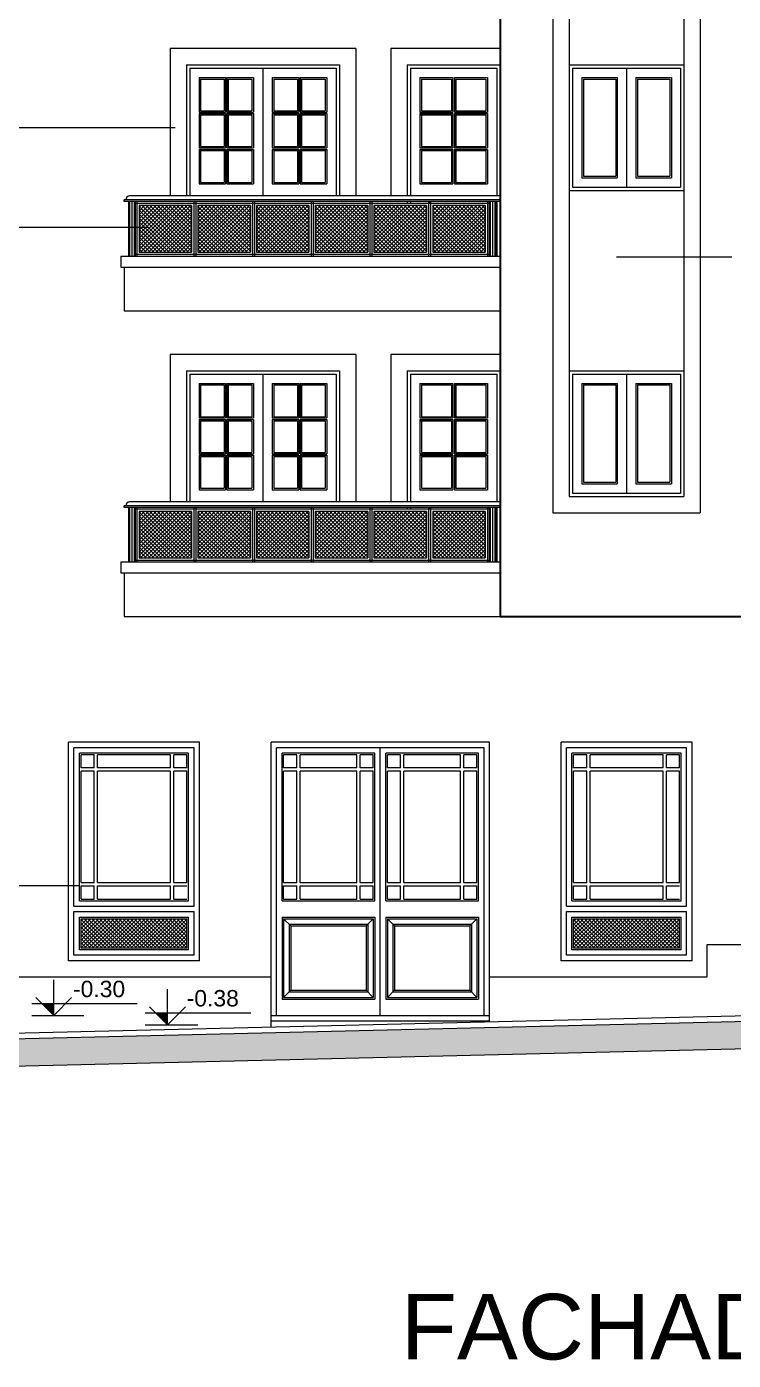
# Model space of a CAD drawing. Header units: millimetres. Extents: x 1578 to 2210, y 899 to 1032.
# Drawn here: x 1624.3 to 1630.77, y 941.48 to 953.69 of the extents above; entities that cross this region are included whole.
import ezdxf

# ---------------------------------------------------------------- set-up
doc = ezdxf.new("R2010")
doc.units = ezdxf.units.MM
doc.linetypes.add('HIDDEN2', pattern=[4.7625, 3.175, -1.5875])
for name, color, linetype, lineweight in [('CARPINTERIA', 7, 'Continuous', 18), ('COTAS', 7, 'Continuous', 15), ('ESTRUCTURA', 3, 'Continuous', 30), ('MUROS', 1, 'Continuous', 30), ('PISOS', 9, 'Continuous', 9), ('SANITARIOS', 7, 'Continuous', 20), ('TECHOS', 7, 'HIDDEN2', 15), ('TRAMAS', 7, 'Continuous', 15), ('UMBRALES', 7, 'Continuous', 18)]:
    doc.layers.add(name, color=color, linetype=linetype, lineweight=lineweight)
doc.styles.add('STYLE1', font='ARIAL.TTF')

msp = doc.modelspace()

# ---------------------------------------------------------------- hatches: boundary and pattern name
at = {"layer": 'COTAS', "ltscale": 0.05}
for points in [[(1624.544, 944.751), (1624.435, 944.751), (1624.544, 944.642)], [(1625.585, 944.666), (1625.476, 944.666), (1625.585, 944.557)]]:
    msp.add_hatch(color=256, dxfattribs=at).paths.add_polyline_path(points)
at = {"layer": 'PISOS', "ltscale": 0.1}
h = msp.add_hatch(dxfattribs=at)
h.set_pattern_fill('ANSI37', color=256, scale=0.2, style=0)
h.set_pattern_definition([(135, (1607.668312, 875.693345), (0.0176776695, 0.0176776695), []), (45, (1607.668312, 875.693345), (0.0176776695, -0.0176776695), [])])
h.paths.add_polyline_path([(1625.805, 952.054), (1625.325, 952.054), (1625.325, 951.629), (1625.805, 951.629)])
h = msp.add_hatch(dxfattribs=at)
h.set_pattern_fill('ANSI37', color=256, scale=0.2, style=0)
h.set_pattern_definition([(135, (1608.205812, 875.693345), (0.0176776695, 0.0176776695), []), (45, (1608.205812, 875.693345), (0.0176776695, -0.0176776695), [])])
h.paths.add_polyline_path([(1626.343, 952.054), (1625.863, 952.054), (1625.863, 951.629), (1626.343, 951.629)])
h = msp.add_hatch(dxfattribs=at)
h.set_pattern_fill('ANSI37', color=256, scale=0.2, style=0)
h.set_pattern_definition([(135, (1608.743312, 875.693345), (0.0176776695, 0.0176776695), []), (45, (1608.743312, 875.693345), (0.0176776695, -0.0176776695), [])])
h.paths.add_polyline_path([(1626.88, 952.054), (1626.4, 952.054), (1626.4, 951.629), (1626.88, 951.629)])
h = msp.add_hatch(dxfattribs=at)
h.set_pattern_fill('ANSI37', color=256, scale=0.2, style=0)
h.set_pattern_definition([(135, (1609.280812, 875.693345), (0.0176776695, 0.0176776695), []), (45, (1609.280812, 875.693345), (0.0176776695, -0.0176776695), [])])
h.paths.add_polyline_path([(1627.418, 952.054), (1626.938, 952.054), (1626.938, 951.629), (1627.418, 951.629)])
h = msp.add_hatch(dxfattribs=at)
h.set_pattern_fill('ANSI37', color=256, scale=0.2, style=0)
h.set_pattern_definition([(135, (1609.818312, 875.693345), (0.0176776695, 0.0176776695), []), (45, (1609.818312, 875.693345), (0.0176776695, -0.0176776695), [])])
h.paths.add_polyline_path([(1627.955, 952.054), (1627.475, 952.054), (1627.475, 951.629), (1627.955, 951.629)])
h = msp.add_hatch(dxfattribs=at)
h.set_pattern_fill('ANSI37', color=256, scale=0.2, style=0)
h.set_pattern_definition([(135, (1610.355812, 875.693345), (0.0176776695, 0.0176776695), []), (45, (1610.355812, 875.693345), (0.0176776695, -0.0176776695), [])])
h.paths.add_polyline_path([(1628.493, 952.054), (1628.013, 952.054), (1628.013, 951.629), (1628.493, 951.629)])
h = msp.add_hatch(dxfattribs=at)
h.set_pattern_fill('ANSI37', color=256, scale=0.2, style=0)
h.set_pattern_definition([(135, (1607.668312, 872.893345), (0.0176776695, 0.0176776695), []), (45, (1607.668312, 872.893345), (0.0176776695, -0.0176776695), [])])
h.paths.add_polyline_path([(1625.805, 949.254), (1625.325, 949.254), (1625.325, 948.829), (1625.805, 948.829)])
h = msp.add_hatch(dxfattribs=at)
h.set_pattern_fill('ANSI37', color=256, scale=0.2, style=0)
h.set_pattern_definition([(135, (1608.205812, 872.893345), (0.0176776695, 0.0176776695), []), (45, (1608.205812, 872.893345), (0.0176776695, -0.0176776695), [])])
h.paths.add_polyline_path([(1626.343, 949.254), (1625.863, 949.254), (1625.863, 948.829), (1626.343, 948.829)])
h = msp.add_hatch(dxfattribs=at)
h.set_pattern_fill('ANSI37', color=256, scale=0.2, style=0)
h.set_pattern_definition([(135, (1608.743312, 872.893345), (0.0176776695, 0.0176776695), []), (45, (1608.743312, 872.893345), (0.0176776695, -0.0176776695), [])])
h.paths.add_polyline_path([(1626.88, 949.254), (1626.4, 949.254), (1626.4, 948.829), (1626.88, 948.829)])
h = msp.add_hatch(dxfattribs=at)
h.set_pattern_fill('ANSI37', color=256, scale=0.2, style=0)
h.set_pattern_definition([(135, (1609.280812, 872.893345), (0.0176776695, 0.0176776695), []), (45, (1609.280812, 872.893345), (0.0176776695, -0.0176776695), [])])
h.paths.add_polyline_path([(1627.418, 949.254), (1626.938, 949.254), (1626.938, 948.829), (1627.418, 948.829)])
h = msp.add_hatch(dxfattribs=at)
h.set_pattern_fill('ANSI37', color=256, scale=0.2, style=0)
h.set_pattern_definition([(135, (1609.818312, 872.893345), (0.0176776695, 0.0176776695), []), (45, (1609.818312, 872.893345), (0.0176776695, -0.0176776695), [])])
h.paths.add_polyline_path([(1627.955, 949.254), (1627.475, 949.254), (1627.475, 948.829), (1627.955, 948.829)])
h = msp.add_hatch(dxfattribs=at)
h.set_pattern_fill('ANSI37', color=256, scale=0.2, style=0)
h.set_pattern_definition([(135, (1610.355812, 872.893345), (0.0176776695, 0.0176776695), []), (45, (1610.355812, 872.893345), (0.0176776695, -0.0176776695), [])])
h.paths.add_polyline_path([(1628.493, 949.254), (1628.013, 949.254), (1628.013, 948.829), (1628.493, 948.829)])
h = msp.add_hatch(dxfattribs=at)
h.set_pattern_fill('ANSI37', color=256, scale=0.2, style=0)
h.set_pattern_definition([(45, (1649.583483, 872.893345), (-0.0176776695, 0.0176776695), []), (135, (1649.583483, 872.893345), (-0.0176776695, -0.0176776695), [])])
h.paths.add_polyline_path([(1625.763, 945.527), (1624.793, 945.527), (1624.793, 945.257), (1625.763, 945.257)])
h = msp.add_hatch(dxfattribs=at)
h.set_pattern_fill('ANSI37', color=256, scale=0.2, style=0)
h.set_pattern_definition([(45, (1654.093483, 872.893345), (-0.0176776695, 0.0176776695), []), (135, (1654.093483, 872.893345), (-0.0176776695, -0.0176776695), [])])
h.paths.add_polyline_path([(1630.273, 945.527), (1629.303, 945.527), (1629.303, 945.257), (1630.273, 945.257)])
at = {"layer": 'TRAMAS', "ltscale": 0.05}
for points in [[(1635.679, 944.476), (1635.679, 944.726), (1635.193, 944.692), (1628.871, 944.541), (1628.871, 944.291), (1635.204, 944.442)], [(1628.871, 944.541), (1622.47, 944.388), (1622.47, 944.138), (1628.871, 944.291)]]:
    msp.add_hatch(color=256, dxfattribs=at).paths.add_polyline_path(points)

# ---------------------------------------------------------------- linework, layer by layer
at = {"layer": 'CARPINTERIA', "ltscale": 0.1}
for p, q in [((1625.788, 953.312), (1627.128, 953.312)), ((1625.788, 953.312), (1625.788, 952.142)), ((1627.128, 953.312), (1627.128, 952.142)), ((1627.81, 953.312), (1627.81, 952.142)), ((1627.81, 953.312), (1628.6, 953.312)), ((1628.6, 953.312), (1628.6, 952.142)), ((1629.293, 953.312), (1629.293, 952.222)), ((1629.293, 953.312), (1630.283, 953.312)), ((1630.283, 953.312), (1630.283, 952.222)), ((1625.888, 953.212), (1625.888, 952.922)), ((1625.888, 953.212), (1626.104, 953.212)), ((1626.104, 953.212), (1626.104, 952.922)), ((1626.141, 953.212), (1626.358, 953.212)), ((1626.141, 953.212), (1626.141, 952.922)), ((1626.358, 953.212), (1626.358, 952.922)), ((1626.558, 953.212), (1626.774, 953.212)), ((1626.558, 953.212), (1626.558, 952.922)), ((1626.774, 953.212), (1626.774, 952.922)), ((1626.811, 953.212), (1626.811, 952.922)), ((1626.811, 953.212), (1627.028, 953.212)), ((1627.028, 953.212), (1627.028, 952.922)), ((1627.91, 953.212), (1628.186, 953.212)), ((1627.91, 953.212), (1627.91, 952.922)), ((1628.186, 953.212), (1628.186, 952.922)), ((1628.224, 953.212), (1628.224, 952.922)), ((1628.224, 953.212), (1628.5, 953.212)), ((1628.5, 953.212), (1628.5, 952.922)), ((1629.393, 953.212), (1629.393, 952.322)), ((1629.393, 953.212), (1629.688, 953.212)), ((1629.688, 953.212), (1629.688, 952.322)), ((1629.888, 953.212), (1629.888, 952.322)), ((1629.888, 953.212), (1630.183, 953.212)), ((1630.183, 953.212), (1630.183, 952.322)), ((1625.888, 952.922), (1626.104, 952.922)), ((1625.888, 952.884), (1625.888, 952.594)), ((1625.888, 952.884), (1626.104, 952.884)), ((1626.104, 952.884), (1626.104, 952.594)), ((1626.141, 952.922), (1626.358, 952.922)), ((1626.141, 952.884), (1626.358, 952.884)), ((1626.141, 952.884), (1626.141, 952.594)), ((1626.358, 952.884), (1626.358, 952.594)), ((1626.558, 952.922), (1626.774, 952.922)), ((1626.558, 952.884), (1626.774, 952.884)), ((1626.558, 952.884), (1626.558, 952.594)), ((1626.774, 952.884), (1626.774, 952.594)), ((1626.811, 952.922), (1627.028, 952.922)), ((1626.811, 952.884), (1626.811, 952.594)), ((1626.811, 952.884), (1627.028, 952.884)), ((1627.028, 952.884), (1627.028, 952.594)), ((1627.895, 952.884), (1628.186, 952.884)), ((1627.91, 952.922), (1628.186, 952.922)), ((1627.91, 952.884), (1627.91, 952.594)), ((1628.186, 952.884), (1628.186, 952.594)), ((1628.224, 952.922), (1628.5, 952.922)), ((1628.224, 952.884), (1628.224, 952.594)), ((1628.224, 952.884), (1628.5, 952.884)), ((1628.5, 952.884), (1628.5, 952.594)), ((1625.888, 952.594), (1626.104, 952.594)), ((1625.888, 952.557), (1625.888, 952.267)), ((1625.888, 952.557), (1626.104, 952.557)), ((1626.104, 952.557), (1626.104, 952.267)), ((1626.141, 952.594), (1626.358, 952.594)), ((1626.141, 952.557), (1626.358, 952.557)), ((1626.141, 952.557), (1626.141, 952.267)), ((1626.358, 952.557), (1626.358, 952.267)), ((1626.558, 952.594), (1626.774, 952.594)), ((1626.558, 952.557), (1626.774, 952.557)), ((1626.558, 952.557), (1626.558, 952.267)), ((1626.774, 952.557), (1626.774, 952.267)), ((1626.811, 952.594), (1627.028, 952.594)), ((1626.811, 952.557), (1626.811, 952.267)), ((1626.811, 952.557), (1627.028, 952.557)), ((1627.028, 952.557), (1627.028, 952.267)), ((1627.91, 952.594), (1628.186, 952.594)), ((1627.91, 952.557), (1628.186, 952.557)), ((1627.91, 952.557), (1627.91, 952.267)), ((1628.186, 952.557), (1628.186, 952.267)), ((1628.224, 952.594), (1628.5, 952.594)), ((1628.224, 952.557), (1628.224, 952.267)), ((1628.224, 952.557), (1628.5, 952.557)), ((1628.5, 952.557), (1628.5, 952.267)), ((1629.393, 952.322), (1629.688, 952.322)), ((1629.888, 952.322), (1630.183, 952.322)), ((1625.888, 952.267), (1626.104, 952.267)), ((1626.141, 952.267), (1626.358, 952.267)), ((1626.558, 952.267), (1626.774, 952.267)), ((1626.811, 952.267), (1627.028, 952.267)), ((1627.91, 952.267), (1628.186, 952.267)), ((1628.224, 952.267), (1628.5, 952.267)), ((1629.293, 952.222), (1630.283, 952.222)), ((1627.81, 952.092), (1627.81, 952.074)), ((1628.6, 952.092), (1628.6, 951.592)), ((1625.788, 950.512), (1627.128, 950.512)), ((1625.788, 950.512), (1625.788, 949.342)), ((1627.128, 950.512), (1627.128, 949.342)), ((1627.81, 950.512), (1628.6, 950.512)), ((1627.81, 950.512), (1627.81, 949.342)), ((1628.6, 950.512), (1628.6, 949.342)), ((1629.293, 950.512), (1630.283, 950.512)), ((1629.293, 950.512), (1629.293, 949.422)), ((1630.283, 950.512), (1630.283, 949.422)), ((1625.888, 950.412), (1626.104, 950.412)), ((1625.888, 950.412), (1625.888, 950.122)), ((1626.104, 950.412), (1626.104, 950.122)), ((1626.141, 950.412), (1626.358, 950.412)), ((1626.141, 950.412), (1626.141, 950.122)), ((1626.358, 950.412), (1626.358, 950.122)), ((1626.558, 950.412), (1626.774, 950.412)), ((1626.558, 950.412), (1626.558, 950.122)), ((1626.774, 950.412), (1626.774, 950.122)), ((1626.811, 950.412), (1627.028, 950.412)), ((1626.811, 950.412), (1626.811, 950.122)), ((1627.028, 950.412), (1627.028, 950.122)), ((1627.91, 950.412), (1628.186, 950.412)), ((1627.91, 950.412), (1627.91, 950.122)), ((1628.186, 950.412), (1628.186, 950.122)), ((1628.224, 950.412), (1628.5, 950.412)), ((1628.224, 950.412), (1628.224, 950.122)), ((1628.5, 950.412), (1628.5, 950.122)), ((1629.393, 950.412), (1629.688, 950.412)), ((1629.393, 950.412), (1629.393, 949.522)), ((1629.688, 950.412), (1629.688, 949.522)), ((1629.888, 950.412), (1630.183, 950.412)), ((1629.888, 950.412), (1629.888, 949.522)), ((1630.183, 950.412), (1630.183, 949.522)), ((1625.888, 950.122), (1626.104, 950.122)), ((1625.888, 950.084), (1626.104, 950.084)), ((1625.888, 950.084), (1625.888, 949.794)), ((1626.104, 950.084), (1626.104, 949.794)), ((1626.141, 950.122), (1626.358, 950.122)), ((1626.141, 950.084), (1626.358, 950.084)), ((1626.141, 950.084), (1626.141, 949.794)), ((1626.358, 950.084), (1626.358, 949.794)), ((1626.558, 950.122), (1626.774, 950.122)), ((1626.558, 950.084), (1626.558, 949.794)), ((1626.558, 950.084), (1626.774, 950.084)), ((1626.774, 950.084), (1626.774, 949.794)), ((1626.811, 950.122), (1627.028, 950.122)), ((1626.811, 950.084), (1626.811, 949.794)), ((1626.811, 950.084), (1627.028, 950.084)), ((1627.028, 950.084), (1627.028, 949.794)), ((1627.895, 950.084), (1628.186, 950.084)), ((1627.91, 950.122), (1628.186, 950.122)), ((1627.91, 950.084), (1627.91, 949.794)), ((1628.186, 950.084), (1628.186, 949.794)), ((1628.224, 950.122), (1628.5, 950.122)), ((1628.224, 950.084), (1628.224, 949.794)), ((1628.224, 950.084), (1628.5, 950.084)), ((1628.5, 950.084), (1628.5, 949.794)), ((1625.888, 949.794), (1626.104, 949.794)), ((1625.888, 949.757), (1625.888, 949.467)), ((1625.888, 949.757), (1626.104, 949.757)), ((1626.104, 949.757), (1626.104, 949.467)), ((1626.141, 949.794), (1626.358, 949.794)), ((1626.141, 949.757), (1626.358, 949.757)), ((1626.141, 949.757), (1626.141, 949.467)), ((1626.358, 949.757), (1626.358, 949.467)), ((1626.558, 949.794), (1626.774, 949.794)), ((1626.558, 949.757), (1626.558, 949.467)), ((1626.558, 949.757), (1626.774, 949.757)), ((1626.774, 949.757), (1626.774, 949.467)), ((1626.811, 949.794), (1627.028, 949.794)), ((1626.811, 949.757), (1626.811, 949.467)), ((1626.811, 949.757), (1627.028, 949.757)), ((1627.028, 949.757), (1627.028, 949.467)), ((1627.91, 949.794), (1628.186, 949.794)), ((1627.91, 949.757), (1628.186, 949.757)), ((1627.91, 949.757), (1627.91, 949.467)), ((1628.186, 949.757), (1628.186, 949.467)), ((1628.224, 949.794), (1628.5, 949.794)), ((1628.224, 949.757), (1628.224, 949.467)), ((1628.224, 949.757), (1628.5, 949.757)), ((1628.5, 949.757), (1628.5, 949.467)), ((1625.888, 949.467), (1626.104, 949.467)), ((1626.141, 949.467), (1626.358, 949.467)), ((1626.558, 949.467), (1626.774, 949.467)), ((1626.811, 949.467), (1627.028, 949.467)), ((1627.91, 949.467), (1628.186, 949.467)), ((1628.224, 949.467), (1628.5, 949.467)), ((1629.393, 949.522), (1629.688, 949.522)), ((1629.888, 949.522), (1630.183, 949.522)), ((1629.293, 949.422), (1630.283, 949.422)), ((1627.81, 949.292), (1627.81, 949.274)), ((1628.6, 949.292), (1628.6, 948.792)), ((1624.728, 945.642), (1624.728, 947.092)), ((1625.828, 947.092), (1624.728, 947.092)), ((1624.793, 946.907), (1624.793, 947.027)), ((1624.913, 947.027), (1624.793, 947.027)), ((1624.913, 946.907), (1624.913, 947.027)), ((1625.613, 947.027), (1624.943, 947.027)), ((1624.943, 946.907), (1624.943, 947.027)), ((1625.613, 946.907), (1625.613, 947.027)), ((1625.763, 947.027), (1625.643, 947.027)), ((1625.643, 946.907), (1625.643, 947.027)), ((1625.763, 946.907), (1625.763, 947.027)), ((1625.828, 945.642), (1625.828, 947.092)), ((1626.583, 944.642), (1626.583, 947.092)), ((1628.483, 947.092), (1626.583, 947.092)), ((1626.648, 946.907), (1626.648, 947.027)), ((1626.768, 947.027), (1626.648, 947.027)), ((1626.768, 946.907), (1626.768, 947.027)), ((1626.798, 946.907), (1626.798, 947.027)), ((1627.318, 947.027), (1626.798, 947.027)), ((1627.318, 946.907), (1627.318, 947.027)), ((1627.348, 946.907), (1627.348, 947.027)), ((1627.468, 947.027), (1627.348, 947.027)), ((1627.468, 946.907), (1627.468, 947.027)), ((1627.718, 947.027), (1627.598, 947.027)), ((1627.598, 946.907), (1627.598, 947.027)), ((1627.718, 946.907), (1627.718, 947.027)), ((1628.268, 947.027), (1627.748, 947.027)), ((1627.748, 946.907), (1627.748, 947.027)), ((1628.268, 946.907), (1628.268, 947.027)), ((1628.298, 946.907), (1628.298, 947.027)), ((1628.418, 947.027), (1628.298, 947.027)), ((1628.418, 946.907), (1628.418, 947.027)), ((1628.483, 944.642), (1628.483, 947.092)), ((1630.338, 947.092), (1629.238, 947.092)), ((1629.238, 945.642), (1629.238, 947.092)), ((1629.423, 947.027), (1629.303, 947.027)), ((1629.303, 946.907), (1629.303, 947.027)), ((1629.423, 946.907), (1629.423, 947.027)), ((1629.453, 946.907), (1629.453, 947.027)), ((1630.123, 947.027), (1629.453, 947.027)), ((1630.123, 946.907), (1630.123, 947.027)), ((1630.153, 946.907), (1630.153, 947.027)), ((1630.273, 947.027), (1630.153, 947.027)), ((1630.273, 946.907), (1630.273, 947.027)), ((1630.338, 945.642), (1630.338, 947.092)), ((1624.913, 946.907), (1624.793, 946.907)), ((1625.613, 946.907), (1624.943, 946.907)), ((1625.763, 946.907), (1625.643, 946.907)), ((1626.768, 946.907), (1626.648, 946.907)), ((1627.318, 946.907), (1626.798, 946.907)), ((1627.468, 946.907), (1627.348, 946.907)), ((1627.718, 946.907), (1627.598, 946.907)), ((1628.268, 946.907), (1627.748, 946.907)), ((1628.418, 946.907), (1628.298, 946.907)), ((1629.423, 946.907), (1629.303, 946.907)), ((1630.123, 946.907), (1629.453, 946.907)), ((1630.273, 946.907), (1630.153, 946.907)), ((1624.793, 945.857), (1624.793, 946.877)), ((1624.913, 946.877), (1624.793, 946.877)), ((1624.913, 945.857), (1624.913, 946.877)), ((1624.943, 945.857), (1624.943, 946.877)), ((1625.613, 946.877), (1624.943, 946.877)), ((1625.613, 945.857), (1625.613, 946.877)), ((1625.643, 945.857), (1625.643, 946.877)), ((1625.763, 946.877), (1625.643, 946.877)), ((1625.763, 945.857), (1625.763, 946.877)), ((1626.648, 945.857), (1626.648, 946.877)), ((1626.768, 946.877), (1626.648, 946.877)), ((1626.768, 945.857), (1626.768, 946.877)), ((1626.798, 945.857), (1626.798, 946.877)), ((1627.318, 946.877), (1626.798, 946.877)), ((1627.318, 945.857), (1627.318, 946.877)), ((1627.348, 945.857), (1627.348, 946.877)), ((1627.468, 946.877), (1627.348, 946.877)), ((1627.468, 945.857), (1627.468, 946.877)), ((1627.598, 945.857), (1627.598, 946.877)), ((1627.718, 946.877), (1627.598, 946.877)), ((1627.718, 945.857), (1627.718, 946.877)), ((1628.268, 946.877), (1627.748, 946.877)), ((1627.748, 945.857), (1627.748, 946.877)), ((1628.268, 945.857), (1628.268, 946.877)), ((1628.298, 945.857), (1628.298, 946.877)), ((1628.418, 946.877), (1628.298, 946.877)), ((1628.418, 945.857), (1628.418, 946.877)), ((1629.303, 945.857), (1629.303, 946.877)), ((1629.423, 946.877), (1629.303, 946.877)), ((1629.423, 945.857), (1629.423, 946.877)), ((1629.453, 945.857), (1629.453, 946.877)), ((1630.123, 946.877), (1629.453, 946.877)), ((1630.123, 945.857), (1630.123, 946.877)), ((1630.153, 945.857), (1630.153, 946.877)), ((1630.273, 946.877), (1630.153, 946.877)), ((1630.273, 945.857), (1630.273, 946.877)), ((1624.793, 945.857), (1624.913, 945.857)), ((1624.793, 945.827), (1624.913, 945.827)), ((1624.793, 945.707), (1624.793, 945.827)), ((1624.913, 945.707), (1624.913, 945.827)), ((1624.943, 945.857), (1625.613, 945.857)), ((1624.943, 945.827), (1625.613, 945.827)), ((1624.943, 945.707), (1624.943, 945.827)), ((1625.613, 945.707), (1625.613, 945.827)), ((1625.643, 945.857), (1625.763, 945.857)), ((1625.643, 945.707), (1625.643, 945.827)), ((1625.643, 945.827), (1625.763, 945.827)), ((1626.648, 945.857), (1626.768, 945.857)), ((1626.648, 945.707), (1626.648, 945.827)), ((1626.648, 945.827), (1626.768, 945.827)), ((1626.768, 945.707), (1626.768, 945.827)), ((1626.798, 945.857), (1627.318, 945.857)), ((1626.798, 945.707), (1626.798, 945.827)), ((1626.798, 945.827), (1627.318, 945.827)), ((1627.318, 945.707), (1627.318, 945.827)), ((1627.348, 945.857), (1627.468, 945.857)), ((1627.348, 945.827), (1627.468, 945.827)), ((1627.348, 945.707), (1627.348, 945.827)), ((1627.468, 945.707), (1627.468, 945.827)), ((1627.598, 945.857), (1627.718, 945.857)), ((1627.598, 945.827), (1627.718, 945.827)), ((1627.598, 945.707), (1627.598, 945.827)), ((1627.718, 945.707), (1627.718, 945.827)), ((1627.748, 945.857), (1628.268, 945.857)), ((1627.748, 945.827), (1628.268, 945.827)), ((1627.748, 945.707), (1627.748, 945.827)), ((1628.268, 945.707), (1628.268, 945.827)), ((1628.298, 945.857), (1628.418, 945.857)), ((1628.298, 945.707), (1628.298, 945.827)), ((1628.298, 945.827), (1628.418, 945.827)), ((1628.418, 945.707), (1628.418, 945.827)), ((1629.303, 945.857), (1629.423, 945.857)), ((1629.303, 945.707), (1629.303, 945.827)), ((1629.303, 945.827), (1629.423, 945.827)), ((1629.423, 945.707), (1629.423, 945.827)), ((1629.453, 945.857), (1630.123, 945.857)), ((1629.453, 945.707), (1629.453, 945.827)), ((1629.453, 945.827), (1630.123, 945.827)), ((1630.123, 945.707), (1630.123, 945.827)), ((1630.153, 945.857), (1630.273, 945.857)), ((1630.153, 945.827), (1630.273, 945.827)), ((1630.153, 945.707), (1630.153, 945.827)), ((1624.793, 945.707), (1624.913, 945.707)), ((1624.943, 945.707), (1625.613, 945.707)), ((1625.643, 945.707), (1625.763, 945.707)), ((1626.648, 945.707), (1626.768, 945.707)), ((1626.798, 945.707), (1627.318, 945.707)), ((1627.348, 945.707), (1627.468, 945.707)), ((1627.598, 945.707), (1627.718, 945.707)), ((1627.748, 945.707), (1628.268, 945.707)), ((1628.298, 945.707), (1628.418, 945.707)), ((1629.303, 945.707), (1629.423, 945.707)), ((1629.453, 945.707), (1630.123, 945.707)), ((1630.153, 945.707), (1630.273, 945.707)), ((1624.728, 945.642), (1625.828, 945.642)), ((1624.728, 945.592), (1625.828, 945.592)), ((1624.728, 945.192), (1624.728, 945.592)), ((1625.828, 945.192), (1625.828, 945.592)), ((1629.238, 945.642), (1630.338, 945.642)), ((1629.238, 945.592), (1630.338, 945.592)), ((1629.238, 945.192), (1629.238, 945.592)), ((1630.338, 945.192), (1630.338, 945.592)), ((1624.793, 945.527), (1625.763, 945.527)), ((1624.793, 945.257), (1624.793, 945.527)), ((1625.763, 945.257), (1625.763, 945.527)), ((1626.648, 945.527), (1626.648, 944.807)), ((1626.648, 945.527), (1627.468, 945.527)), ((1626.698, 945.477), (1626.698, 944.857)), ((1626.698, 945.477), (1627.418, 945.477)), ((1627.418, 945.477), (1627.418, 944.857)), ((1627.468, 945.527), (1627.468, 944.807)), ((1627.598, 945.527), (1627.598, 944.807)), ((1627.598, 945.527), (1628.418, 945.527)), ((1627.648, 945.477), (1627.648, 944.857)), ((1627.648, 945.477), (1628.368, 945.477)), ((1628.368, 945.477), (1628.368, 944.857)), ((1628.418, 945.527), (1628.418, 944.807)), ((1629.303, 945.257), (1629.303, 945.527)), ((1629.303, 945.527), (1630.273, 945.527)), ((1630.273, 945.257), (1630.273, 945.527)), ((1625.828, 945.192), (1624.728, 945.192)), ((1625.763, 945.257), (1624.793, 945.257)), ((1630.338, 945.192), (1629.238, 945.192)), ((1630.273, 945.257), (1629.303, 945.257)), ((1626.698, 944.857), (1627.418, 944.857)), ((1627.648, 944.857), (1628.368, 944.857)), ((1626.648, 944.807), (1627.468, 944.807)), ((1627.598, 944.807), (1628.418, 944.807))]:
    msp.add_line(p, q, dxfattribs=at)
at = {"layer": 'COTAS', "ltscale": 0.05}
for p, q in [((1621.663, 952.768), (1625.655, 952.768)), ((1621.744, 951.857), (1625.4, 951.857)), ((1630.753, 951.582), (1629.697, 951.582)), ((1621.901, 945.831), (1624.776, 945.831)), ((1624.38, 944.805), (1624.544, 944.642)), ((1624.544, 944.642), (1624.707, 944.805)), ((1625.421, 944.72), (1625.585, 944.557)), ((1625.585, 944.557), (1625.748, 944.72))]:
    msp.add_line(p, q, dxfattribs=at)
at = {"layer": 'COTAS', "ltscale": 0.1}
for p, q in [((1624.544, 944.642), (1624.544, 944.966)), ((1625.585, 944.557), (1625.585, 944.881)), ((1624.341, 944.751), (1625.307, 944.751)), ((1624.341, 944.642), (1624.82, 944.642)), ((1625.381, 944.666), (1626.348, 944.666)), ((1625.381, 944.557), (1625.861, 944.557))]:
    msp.add_line(p, q, dxfattribs=at)
at = {"layer": 'ESTRUCTURA', "ltscale": 0.1}
for p, q in [((1628.63, 959.292), (1628.63, 948.292)), ((1628.63, 948.292), (1633.36, 948.292))]:
    msp.add_line(p, q, dxfattribs=at)
at = {"layer": 'PISOS'}
for p, q in [((1625.236, 952.092), (1625.236, 951.592)), ((1625.258, 952.092), (1625.258, 951.592)), ((1625.279, 952.092), (1625.279, 951.592)), ((1628.539, 952.092), (1628.539, 951.592)), ((1628.56, 952.092), (1628.56, 951.592)), ((1628.581, 952.092), (1628.581, 951.592)), ((1625.236, 949.292), (1625.236, 948.792)), ((1625.258, 949.292), (1625.258, 948.792)), ((1625.279, 949.292), (1625.279, 948.792)), ((1628.539, 949.292), (1628.539, 948.792)), ((1628.56, 949.292), (1628.56, 948.792)), ((1628.581, 949.292), (1628.581, 948.792))]:
    msp.add_line(p, q, dxfattribs=at)
at = {"layer": 'PISOS', "ltscale": 0.1}
for p, q in [((1627.78, 952.092), (1627.78, 952.074)), ((1627.78, 949.292), (1627.78, 949.274))]:
    msp.add_line(p, q, dxfattribs=at)
at = {"layer": 'SANITARIOS'}
for p, q in [((1628.63, 952.107), (1625.188, 952.107)), ((1625.188, 952.092), (1625.188, 952.107)), ((1628.63, 952.092), (1625.188, 952.092)), ((1625.228, 952.092), (1625.228, 951.592)), ((1628.63, 952.142), (1625.238, 952.142)), ((1625.288, 952.092), (1625.288, 951.592)), ((1628.53, 952.092), (1628.53, 951.592)), ((1628.59, 952.092), (1628.59, 951.592)), ((1628.63, 949.342), (1625.238, 949.342)), ((1628.63, 949.307), (1625.188, 949.307)), ((1625.188, 949.292), (1625.188, 949.307)), ((1628.63, 949.292), (1625.188, 949.292)), ((1625.228, 949.292), (1625.228, 948.792)), ((1625.288, 949.292), (1625.288, 948.792)), ((1628.53, 949.292), (1628.53, 948.792)), ((1628.59, 949.292), (1628.59, 948.792))]:
    msp.add_line(p, q, dxfattribs=at)
for centre in [(1625.238, 952.107), (1625.238, 949.307)]:
    msp.add_arc(centre, 0.035, 90, 180, dxfattribs=at)
at = {"layer": 'TECHOS', "ltscale": 0.1}
for p, q in [((1627.993, 952.074), (1627.979, 952.092)), ((1627.993, 949.274), (1627.979, 949.292))]:
    msp.add_line(p, q, dxfattribs=at)
at = {"layer": 'TRAMAS', "ltscale": 0.1}
for p, q in [((1626.458, 953.312), (1626.458, 952.142)), ((1629.788, 953.312), (1629.788, 952.222)), ((1625.873, 953.227), (1625.873, 952.91)), ((1625.873, 953.227), (1626.116, 953.227)), ((1626.116, 953.227), (1626.116, 952.91)), ((1626.129, 953.227), (1626.373, 953.227)), ((1626.129, 953.227), (1626.129, 952.91)), ((1626.373, 953.227), (1626.373, 952.91)), ((1626.543, 953.227), (1626.786, 953.227)), ((1626.543, 953.227), (1626.543, 952.91)), ((1626.786, 953.227), (1626.786, 952.91)), ((1626.799, 953.227), (1626.799, 952.91)), ((1626.799, 953.227), (1627.043, 953.227)), ((1627.043, 953.227), (1627.043, 952.91)), ((1627.895, 953.227), (1628.198, 953.227)), ((1627.895, 953.227), (1627.895, 952.91)), ((1628.198, 953.227), (1628.198, 952.91)), ((1628.212, 953.227), (1628.212, 952.91)), ((1628.212, 953.227), (1628.515, 953.227)), ((1628.515, 953.227), (1628.515, 952.91)), ((1629.378, 953.227), (1629.378, 952.307)), ((1629.378, 953.227), (1629.703, 953.227)), ((1629.703, 953.227), (1629.703, 952.307)), ((1629.873, 953.227), (1630.198, 953.227)), ((1629.873, 953.227), (1629.873, 952.307)), ((1630.198, 953.227), (1630.198, 952.307)), ((1625.873, 952.91), (1626.116, 952.91)), ((1625.873, 952.896), (1625.873, 952.582)), ((1625.873, 952.896), (1626.116, 952.896)), ((1626.116, 952.896), (1626.116, 952.582)), ((1626.129, 952.91), (1626.373, 952.91)), ((1626.129, 952.896), (1626.373, 952.896)), ((1626.129, 952.896), (1626.129, 952.582)), ((1626.373, 952.896), (1626.373, 952.582)), ((1626.543, 952.91), (1626.786, 952.91)), ((1626.543, 952.896), (1626.786, 952.896)), ((1626.543, 952.896), (1626.543, 952.582)), ((1626.786, 952.896), (1626.786, 952.582)), ((1626.799, 952.91), (1627.043, 952.91)), ((1626.799, 952.896), (1626.799, 952.582)), ((1626.799, 952.896), (1627.043, 952.896)), ((1627.043, 952.896), (1627.043, 952.582)), ((1627.895, 952.91), (1628.198, 952.91)), ((1627.895, 952.896), (1628.198, 952.896)), ((1627.895, 952.896), (1627.895, 952.582)), ((1628.198, 952.896), (1628.198, 952.582)), ((1628.212, 952.91), (1628.515, 952.91)), ((1628.212, 952.896), (1628.212, 952.582)), ((1628.212, 952.896), (1628.515, 952.896)), ((1628.515, 952.896), (1628.515, 952.582)), ((1625.873, 952.582), (1626.116, 952.582)), ((1625.873, 952.569), (1625.873, 952.252)), ((1625.873, 952.569), (1626.116, 952.569)), ((1626.116, 952.569), (1626.116, 952.252)), ((1626.129, 952.582), (1626.373, 952.582)), ((1626.129, 952.569), (1626.373, 952.569)), ((1626.129, 952.569), (1626.129, 952.252)), ((1626.373, 952.569), (1626.373, 952.252)), ((1626.543, 952.582), (1626.786, 952.582)), ((1626.543, 952.569), (1626.786, 952.569)), ((1626.543, 952.569), (1626.543, 952.252)), ((1626.786, 952.569), (1626.786, 952.252)), ((1626.799, 952.582), (1627.043, 952.582)), ((1626.799, 952.569), (1626.799, 952.252)), ((1626.799, 952.569), (1627.043, 952.569)), ((1627.043, 952.569), (1627.043, 952.252)), ((1627.895, 952.582), (1628.198, 952.582)), ((1627.895, 952.569), (1628.198, 952.569)), ((1627.895, 952.569), (1627.895, 952.252)), ((1628.198, 952.569), (1628.198, 952.252)), ((1628.212, 952.582), (1628.515, 952.582)), ((1628.212, 952.569), (1628.212, 952.252)), ((1628.212, 952.569), (1628.515, 952.569)), ((1628.515, 952.569), (1628.515, 952.252)), ((1629.378, 952.307), (1629.703, 952.307)), ((1629.873, 952.307), (1630.198, 952.307)), ((1625.873, 952.252), (1626.116, 952.252)), ((1626.129, 952.252), (1626.373, 952.252)), ((1626.543, 952.252), (1626.786, 952.252)), ((1626.799, 952.252), (1627.043, 952.252)), ((1627.895, 952.252), (1628.198, 952.252)), ((1628.212, 952.252), (1628.515, 952.252)), ((1626.458, 950.512), (1626.458, 949.342)), ((1629.788, 950.512), (1629.788, 949.422)), ((1625.873, 950.427), (1626.116, 950.427)), ((1625.873, 950.427), (1625.873, 950.11)), ((1626.116, 950.427), (1626.116, 950.11)), ((1626.129, 950.427), (1626.373, 950.427)), ((1626.129, 950.427), (1626.129, 950.11)), ((1626.373, 950.427), (1626.373, 950.11)), ((1626.543, 950.427), (1626.786, 950.427)), ((1626.543, 950.427), (1626.543, 950.11)), ((1626.786, 950.427), (1626.786, 950.11)), ((1626.799, 950.427), (1627.043, 950.427)), ((1626.799, 950.427), (1626.799, 950.11)), ((1627.043, 950.427), (1627.043, 950.11)), ((1627.895, 950.427), (1628.198, 950.427)), ((1627.895, 950.427), (1627.895, 950.11)), ((1628.198, 950.427), (1628.198, 950.11)), ((1628.212, 950.427), (1628.515, 950.427)), ((1628.212, 950.427), (1628.212, 950.11)), ((1628.515, 950.427), (1628.515, 950.11)), ((1629.378, 950.427), (1629.703, 950.427)), ((1629.378, 950.427), (1629.378, 949.507)), ((1629.703, 950.427), (1629.703, 949.507)), ((1629.873, 950.427), (1630.198, 950.427)), ((1629.873, 950.427), (1629.873, 949.507)), ((1630.198, 950.427), (1630.198, 949.507)), ((1625.873, 950.11), (1626.116, 950.11)), ((1625.873, 950.096), (1626.116, 950.096)), ((1625.873, 950.096), (1625.873, 949.782)), ((1626.116, 950.096), (1626.116, 949.782)), ((1626.129, 950.11), (1626.373, 950.11)), ((1626.129, 950.096), (1626.373, 950.096)), ((1626.129, 950.096), (1626.129, 949.782)), ((1626.373, 950.096), (1626.373, 949.782)), ((1626.543, 950.11), (1626.786, 950.11)), ((1626.543, 950.096), (1626.543, 949.782)), ((1626.543, 950.096), (1626.786, 950.096)), ((1626.786, 950.096), (1626.786, 949.782)), ((1626.799, 950.11), (1627.043, 950.11)), ((1626.799, 950.096), (1626.799, 949.782)), ((1626.799, 950.096), (1627.043, 950.096)), ((1627.043, 950.096), (1627.043, 949.782)), ((1627.895, 950.11), (1628.198, 950.11)), ((1627.895, 950.096), (1628.198, 950.096)), ((1627.895, 950.096), (1627.895, 949.782)), ((1628.198, 950.096), (1628.198, 949.782)), ((1628.212, 950.11), (1628.515, 950.11)), ((1628.212, 950.096), (1628.212, 949.782)), ((1628.212, 950.096), (1628.515, 950.096)), ((1628.515, 950.096), (1628.515, 949.782)), ((1625.873, 949.782), (1626.116, 949.782)), ((1625.873, 949.769), (1625.873, 949.452)), ((1625.873, 949.769), (1626.116, 949.769)), ((1626.116, 949.769), (1626.116, 949.452)), ((1626.129, 949.782), (1626.373, 949.782)), ((1626.129, 949.769), (1626.373, 949.769)), ((1626.129, 949.769), (1626.129, 949.452)), ((1626.373, 949.769), (1626.373, 949.452)), ((1626.543, 949.782), (1626.786, 949.782)), ((1626.543, 949.769), (1626.543, 949.452)), ((1626.543, 949.769), (1626.786, 949.769)), ((1626.786, 949.769), (1626.786, 949.452)), ((1626.799, 949.782), (1627.043, 949.782)), ((1626.799, 949.769), (1626.799, 949.452)), ((1626.799, 949.769), (1627.043, 949.769)), ((1627.043, 949.769), (1627.043, 949.452)), ((1627.895, 949.782), (1628.198, 949.782)), ((1627.895, 949.769), (1628.198, 949.769)), ((1627.895, 949.769), (1627.895, 949.452)), ((1628.198, 949.769), (1628.198, 949.452)), ((1628.212, 949.782), (1628.515, 949.782)), ((1628.212, 949.769), (1628.212, 949.452)), ((1628.212, 949.769), (1628.515, 949.769)), ((1628.515, 949.769), (1628.515, 949.452)), ((1629.378, 949.507), (1629.703, 949.507)), ((1629.873, 949.507), (1630.198, 949.507)), ((1625.873, 949.452), (1626.116, 949.452)), ((1626.129, 949.452), (1626.373, 949.452)), ((1626.543, 949.452), (1626.786, 949.452)), ((1626.799, 949.452), (1627.043, 949.452)), ((1627.895, 949.452), (1628.198, 949.452)), ((1628.212, 949.452), (1628.515, 949.452)), ((1624.778, 945.692), (1624.778, 947.042)), ((1625.778, 947.042), (1624.778, 947.042)), ((1625.778, 945.692), (1625.778, 947.042)), ((1626.633, 945.692), (1626.633, 947.042)), ((1627.483, 947.042), (1626.633, 947.042)), ((1627.483, 945.692), (1627.483, 947.042)), ((1627.533, 944.642), (1627.533, 947.092)), ((1627.583, 945.692), (1627.583, 947.042)), ((1628.433, 947.042), (1627.583, 947.042)), ((1628.433, 945.692), (1628.433, 947.042)), ((1629.288, 945.692), (1629.288, 947.042)), ((1630.288, 947.042), (1629.288, 947.042)), ((1630.288, 945.692), (1630.288, 947.042)), ((1624.778, 945.692), (1625.778, 945.692)), ((1626.633, 945.692), (1627.483, 945.692)), ((1627.583, 945.692), (1628.433, 945.692)), ((1629.288, 945.692), (1630.288, 945.692)), ((1624.778, 945.542), (1625.778, 945.542)), ((1624.778, 945.242), (1624.778, 945.542)), ((1625.778, 945.242), (1625.778, 945.542)), ((1626.633, 945.542), (1626.633, 944.792)), ((1626.633, 945.542), (1627.483, 945.542)), ((1626.713, 945.462), (1626.648, 945.527)), ((1626.713, 945.462), (1626.713, 944.872)), ((1626.713, 945.462), (1627.403, 945.462)), ((1627.403, 945.462), (1627.468, 945.527)), ((1627.403, 945.462), (1627.403, 944.872)), ((1627.483, 945.542), (1627.483, 944.792)), ((1627.583, 945.542), (1627.583, 944.792)), ((1627.583, 945.542), (1628.433, 945.542)), ((1627.663, 945.462), (1627.598, 945.527)), ((1627.663, 945.462), (1627.663, 944.872)), ((1627.663, 945.462), (1628.353, 945.462)), ((1628.353, 945.462), (1628.418, 945.527)), ((1628.353, 945.462), (1628.353, 944.872)), ((1628.433, 945.542), (1628.433, 944.792)), ((1629.288, 945.242), (1629.288, 945.542)), ((1629.288, 945.542), (1630.288, 945.542)), ((1630.288, 945.242), (1630.288, 945.542)), ((1625.778, 945.242), (1624.778, 945.242)), ((1630.288, 945.242), (1629.288, 945.242)), ((1626.648, 944.807), (1626.713, 944.872)), ((1626.713, 944.872), (1627.403, 944.872)), ((1627.403, 944.872), (1627.468, 944.807)), ((1627.598, 944.807), (1627.663, 944.872)), ((1627.663, 944.872), (1628.353, 944.872)), ((1628.353, 944.872), (1628.418, 944.807)), ((1626.633, 944.792), (1627.483, 944.792)), ((1627.583, 944.792), (1628.433, 944.792))]:
    msp.add_line(p, q, dxfattribs=at)
at = {"layer": 'TRAMAS'}
for p, q in [((1625.325, 952.054), (1625.325, 951.629)), ((1625.805, 952.054), (1625.325, 952.054)), ((1625.805, 952.054), (1625.805, 951.629)), ((1626.343, 952.054), (1625.863, 952.054)), ((1625.863, 952.054), (1625.863, 951.629)), ((1626.343, 952.054), (1626.343, 951.629)), ((1626.4, 952.054), (1626.4, 951.629)), ((1626.88, 952.054), (1626.4, 952.054)), ((1626.88, 952.054), (1626.88, 951.629)), ((1626.938, 952.054), (1626.938, 951.629)), ((1627.418, 952.054), (1626.938, 952.054)), ((1627.418, 952.054), (1627.418, 951.629)), ((1627.955, 952.054), (1627.475, 952.054)), ((1627.475, 952.054), (1627.475, 951.629)), ((1627.955, 952.054), (1627.955, 951.629)), ((1628.013, 952.054), (1628.013, 951.629)), ((1628.493, 952.054), (1628.013, 952.054)), ((1628.493, 952.054), (1628.493, 951.629)), ((1625.325, 951.629), (1625.805, 951.629)), ((1625.863, 951.629), (1626.343, 951.629)), ((1626.4, 951.629), (1626.88, 951.629)), ((1626.938, 951.629), (1627.418, 951.629)), ((1627.475, 951.629), (1627.955, 951.629)), ((1628.013, 951.629), (1628.493, 951.629)), ((1625.805, 949.254), (1625.325, 949.254)), ((1625.325, 949.254), (1625.325, 948.829)), ((1625.805, 949.254), (1625.805, 948.829)), ((1626.343, 949.254), (1625.863, 949.254)), ((1625.863, 949.254), (1625.863, 948.829)), ((1626.343, 949.254), (1626.343, 948.829)), ((1626.4, 949.254), (1626.4, 948.829)), ((1626.88, 949.254), (1626.4, 949.254)), ((1626.88, 949.254), (1626.88, 948.829)), ((1627.418, 949.254), (1626.938, 949.254)), ((1626.938, 949.254), (1626.938, 948.829)), ((1627.418, 949.254), (1627.418, 948.829)), ((1627.955, 949.254), (1627.475, 949.254)), ((1627.475, 949.254), (1627.475, 948.829)), ((1627.955, 949.254), (1627.955, 948.829)), ((1628.013, 949.254), (1628.013, 948.829)), ((1628.493, 949.254), (1628.013, 949.254)), ((1628.493, 949.254), (1628.493, 948.829)), ((1625.325, 948.829), (1625.805, 948.829)), ((1625.863, 948.829), (1626.343, 948.829)), ((1626.4, 948.829), (1626.88, 948.829)), ((1626.938, 948.829), (1627.418, 948.829)), ((1627.475, 948.829), (1627.955, 948.829)), ((1628.013, 948.829), (1628.493, 948.829))]:
    msp.add_line(p, q, dxfattribs=at)
at = {"layer": 'UMBRALES', "ltscale": 0.1}
for p, q in [((1629.113, 956.292), (1629.113, 949.242)), ((1630.463, 956.292), (1630.463, 949.242)), ((1629.263, 956.142), (1629.263, 949.392)), ((1630.313, 956.142), (1630.313, 949.392)), ((1627.308, 953.492), (1625.608, 953.492)), ((1625.608, 953.492), (1625.608, 952.142)), ((1627.308, 953.492), (1627.308, 952.142)), ((1627.63, 953.492), (1627.63, 952.142)), ((1628.63, 953.492), (1627.63, 953.492)), ((1625.758, 953.342), (1627.158, 953.342)), ((1625.758, 953.342), (1625.758, 952.142)), ((1627.158, 953.342), (1627.158, 952.142)), ((1627.78, 953.342), (1627.78, 952.142)), ((1627.78, 953.342), (1628.63, 953.342)), ((1629.263, 953.342), (1630.313, 953.342)), ((1629.263, 952.192), (1630.313, 952.192)), ((1627.78, 952.092), (1627.78, 952.074)), ((1625.158, 951.592), (1628.63, 951.592)), ((1625.158, 951.592), (1625.158, 951.492)), ((1625.158, 951.492), (1628.63, 951.492)), ((1625.188, 951.492), (1625.188, 951.092)), ((1625.188, 951.092), (1628.63, 951.092)), ((1627.308, 950.692), (1625.608, 950.692)), ((1625.608, 950.692), (1625.608, 949.342)), ((1627.308, 950.692), (1627.308, 949.342)), ((1628.63, 950.692), (1627.63, 950.692)), ((1627.63, 950.692), (1627.63, 949.342)), ((1625.758, 950.542), (1627.158, 950.542)), ((1625.758, 950.542), (1625.758, 949.342)), ((1627.158, 950.542), (1627.158, 949.342)), ((1627.78, 950.542), (1628.63, 950.542)), ((1627.78, 950.542), (1627.78, 949.342)), ((1629.263, 950.542), (1630.313, 950.542)), ((1629.263, 949.392), (1630.313, 949.392)), ((1627.78, 949.292), (1627.78, 949.274)), ((1629.113, 949.242), (1630.463, 949.242)), ((1625.158, 948.792), (1628.63, 948.792)), ((1625.158, 948.792), (1625.158, 948.692)), ((1625.158, 948.692), (1628.63, 948.692)), ((1625.188, 948.692), (1625.188, 948.292)), ((1625.188, 948.292), (1628.63, 948.292)), ((1624.678, 945.142), (1624.678, 947.142)), ((1625.878, 947.142), (1624.678, 947.142)), ((1625.878, 945.142), (1625.878, 947.142)), ((1628.533, 947.142), (1626.533, 947.142)), ((1626.533, 944.535), (1626.533, 947.142)), ((1628.533, 944.583), (1628.533, 947.142)), ((1630.388, 947.142), (1629.188, 947.142)), ((1629.188, 945.142), (1629.188, 947.142)), ((1630.388, 945.142), (1630.388, 947.142)), ((1625.878, 945.142), (1624.678, 945.142)), ((1630.388, 945.142), (1629.188, 945.142)), ((1622.47, 944.438), (1635.19, 944.742)), ((1622.47, 944.388), (1635.193, 944.692)), ((1626.533, 944.642), (1628.533, 944.642)), ((1626.533, 944.592), (1628.533, 944.592)), ((1622.47, 944.138), (1635.204, 944.442))]:
    msp.add_line(p, q, dxfattribs=at)
at = {"layer": 'UMBRALES'}
for p, q in [((1628.53, 952.074), (1625.288, 952.074)), ((1625.305, 952.092), (1625.305, 951.592)), ((1625.825, 952.092), (1625.825, 951.592)), ((1625.843, 952.092), (1625.843, 951.592)), ((1626.363, 952.092), (1626.363, 951.592)), ((1626.38, 952.092), (1626.38, 951.592)), ((1626.9, 952.092), (1626.9, 951.592)), ((1626.918, 952.092), (1626.918, 951.592)), ((1627.438, 952.092), (1627.438, 951.592)), ((1627.455, 952.092), (1627.455, 951.592)), ((1627.975, 952.092), (1627.975, 951.592)), ((1627.993, 952.092), (1627.993, 951.592)), ((1628.513, 952.092), (1628.513, 951.592)), ((1625.288, 951.609), (1628.53, 951.609)), ((1628.53, 949.274), (1625.288, 949.274)), ((1625.305, 949.292), (1625.305, 948.792)), ((1625.825, 949.292), (1625.825, 948.792)), ((1625.843, 949.292), (1625.843, 948.792)), ((1626.363, 949.292), (1626.363, 948.792)), ((1626.38, 949.292), (1626.38, 948.792)), ((1626.9, 949.292), (1626.9, 948.792)), ((1626.918, 949.292), (1626.918, 948.792)), ((1627.438, 949.292), (1627.438, 948.792)), ((1627.455, 949.292), (1627.455, 948.792)), ((1627.975, 949.292), (1627.975, 948.792)), ((1627.993, 949.292), (1627.993, 948.792)), ((1628.513, 949.292), (1628.513, 948.792)), ((1625.288, 948.809), (1628.53, 948.809))]:
    msp.add_line(p, q, dxfattribs=at)
at = {"layer": 'UMBRALES', "ltscale": 0.05}
for p, q in [((1635.195, 945.287), (1630.523, 945.287)), ((1630.523, 945.287), (1630.523, 944.992)), ((1626.533, 944.992), (1623.979, 944.992)), ((1630.52, 944.992), (1628.533, 944.992))]:
    msp.add_line(p, q, dxfattribs=at)

# ---------------------------------------------------------------- texts
at = {"layer": 'COTAS', "ltscale": 0.1, "char_height": 0.15, "attachment_point": 5, "style": 'STYLE1'}
for s, insert in [('-0.30', (1624.958, 944.883)), ('-0.38', (1625.999, 944.798))]:
    msp.add_mtext(s, dxfattribs=dict(at, insert=insert))
at = {"layer": 'MUROS', "color": 0, "style": 'STYLE1'}
msp.add_text('FACHADA   FRENTE', height=0.6, dxfattribs=at).set_placement((1627.722, 941.493))

doc.saveas('drawing.dxf')
